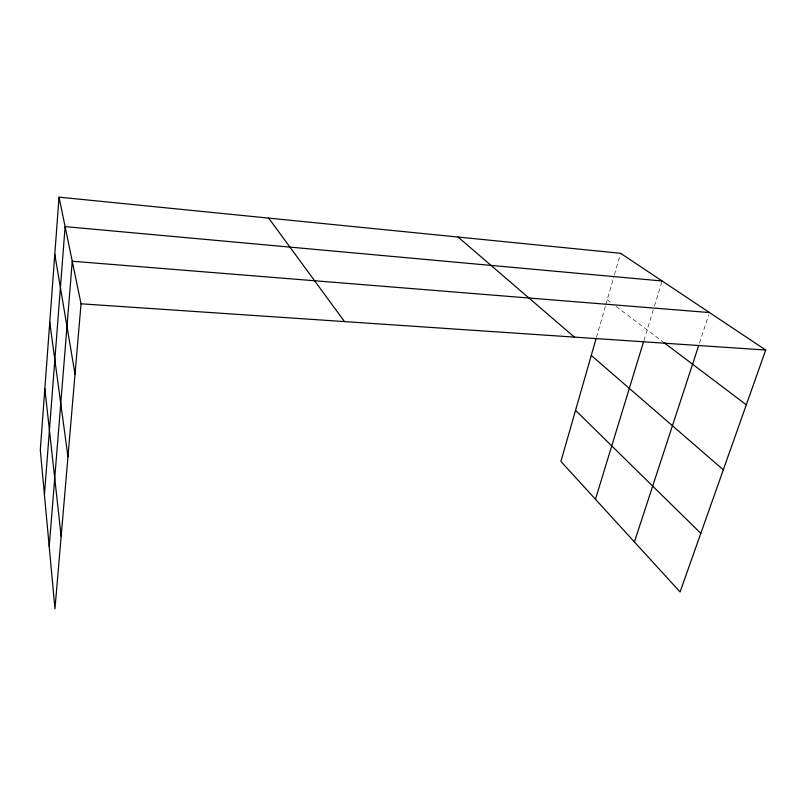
<?xml version="1.0" encoding="UTF-8"?>
<svg xmlns="http://www.w3.org/2000/svg" width="806" height="806" viewBox="0 0 806 806"><rect width="100%" height="100%" fill="white"/><g stroke="black" fill="none" stroke-linecap="round" stroke-linejoin="round"><path stroke-width="0.6" stroke-dasharray="4.03 3.02" d="M596.48 337.271L605.497 305.817M605.84 304.608L614.061 275.934M614.404 274.745L620.549 253.286M643.893 340.666L654.089 307.247M654.452 306.058L662.109 280.992M699.477 343.084L708.696 314.904M607.23 299.772L612.217 303.54M616.217 306.552L662.955 341.855"/><path stroke-width="1.21" d="M59.029 197.148L40.3 450.07L54.959 608.852L81.043 303.802L59.029 197.148L620.549 253.286L765.7 350.036L680.083 591.957L560.905 461.425L596.138 338.48M44.431 494.813L65.115 226.627L662.109 280.992M49.206 546.498L72.258 261.235L709.461 312.557M595.463 499.267L643.52 341.855M634.413 541.934L698.711 345.431M81.043 303.802L765.7 350.036M663.942 342.6L746.316 404.803M458.07 237.045L574.396 337.12M591.282 355.416L723.304 469.807M575.544 410.335L700.817 533.36M268.67 218.104L344.535 321.594M54.798 254.343L75.029 374.216M49.76 322.279L67.966 456.75M44.844 388.744L61.155 536.363"/></g></svg>
